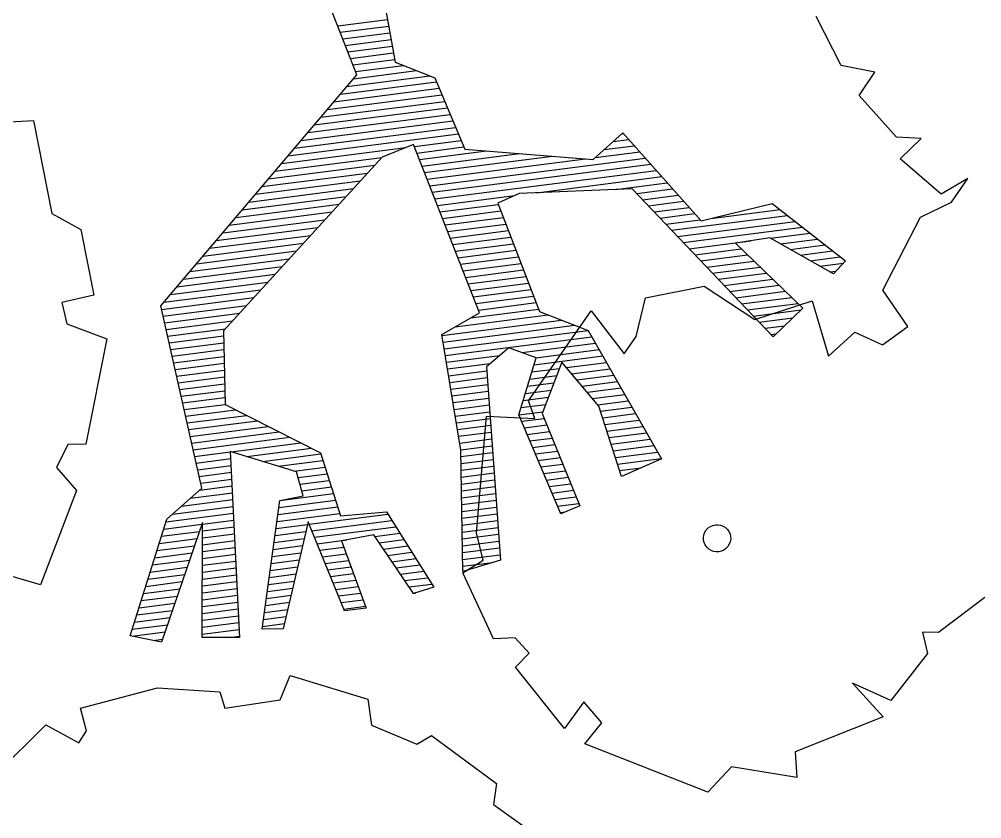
# Model space of a CAD drawing. Header units: millimetres. Extents: x -41640 to 3079702, y -5257903 to 68462.
# Drawn here: x -37064.3 to -36696.3, y 44671.2 to 44976.9 of the extents above; entities that cross this region are included whole.
import ezdxf

# ---------------------------------------------------------------- set-up
doc = ezdxf.new("R2010")
doc.units = ezdxf.units.MM
doc.header["$LTSCALE"] = 10
doc.layers.get('0').update_dxf_attribs({"color": 255})

# ---------------------------------------------------------------- blocks, each defined once
blk = doc.blocks.new('ERRHRTHJRTH')
at = {"color": 8}
for p, q in [((2517253.1, -5105495.97), (2517223.43, -5105481.85)), ((2517271.39, -5105486.77), (2517253.1, -5105495.97)), ((2517272.59, -5105503.54), (2517271.39, -5105486.77)), ((2517317.68, -5105501.16), (2517305.57, -5105509.63)), ((2517315.13, -5105518.46), (2517317.68, -5105501.16)), ((2517305.57, -5105509.63), (2517272.59, -5105503.54)), ((2517354.35, -5105502.97), (2517347.41, -5105520.32)), ((2517355.23, -5105520.22), (2517354.35, -5105502.97)), ((2517347.41, -5105520.32), (2517315.13, -5105518.46)), ((2517346.02, -5105538.59), (2517355.23, -5105520.22)), ((2517354.95, -5105586.85), (2517346.02, -5105538.59)), ((2517233.22, -5105635.76), (2517282.58, -5105586.4)), ((2517238.21, -5105636.52), (2517288.29, -5105586.44)), ((2517243.21, -5105637.29), (2517294.01, -5105586.49)), ((2517243.64, -5105620.55), (2517270.89, -5105586.31)), ((2517247.4, -5105615.82), (2517276.86, -5105586.36)), ((2517269.87, -5105587.59), (2517271.15, -5105586.31)), ((2517270.89, -5105586.31), (2517326.6, -5105586.73)), ((2517282.9, -5105603.35), (2517299.73, -5105586.53)), ((2517289.61, -5105602.41), (2517305.44, -5105586.57)), ((2517296.31, -5105601.46), (2517311.16, -5105586.61)), ((2517303.01, -5105600.52), (2517316.87, -5105586.66)), ((2517309.72, -5105599.57), (2517322.59, -5105586.7)), ((2517326.6, -5105586.73), (2517325.6, -5105597.33)), ((2517379.98, -5105595), (2517354.95, -5105586.85)), ((2516969.11, -5105592.49), (2517041.14, -5105657.21)), ((2517316.42, -5105598.63), (2517326.42, -5105588.62)), ((2517325.6, -5105597.33), (2517282.35, -5105603.43)), ((2517323.13, -5105597.68), (2517325.82, -5105594.98)), ((2517374.67, -5105612.83), (2517379.98, -5105595)), ((2517282.35, -5105603.43), (2517268.05, -5105618.6)), ((2517170.3, -5105630.94), (2517174.56, -5105607.59)), ((2517170.61, -5105629.26), (2517189.48, -5105610.39)), ((2517171.89, -5105622.22), (2517184.63, -5105609.48)), ((2517173.18, -5105615.17), (2517179.78, -5105608.57)), ((2517174.46, -5105608.13), (2517174.93, -5105607.66)), ((2517174.56, -5105607.59), (2517243.64, -5105620.55)), ((2517102.56, -5105703.07), (2517194.33, -5105611.3)), ((2517106.16, -5105705.23), (2517199.18, -5105612.21)), ((2517109.76, -5105707.39), (2517204.03, -5105613.12)), ((2517155.5, -5105667.41), (2517208.88, -5105614.03)), ((2517191.75, -5105636.91), (2517213.73, -5105614.94)), ((2517203.25, -5105631.17), (2517218.58, -5105615.85)), ((2517208.24, -5105631.94), (2517223.43, -5105616.76)), ((2517248.2, -5105638.05), (2517274.53, -5105611.73)), ((2517356.97, -5105616.96), (2517374.67, -5105612.83)), ((2517213.24, -5105632.7), (2517228.28, -5105617.67)), ((2517218.23, -5105633.47), (2517233.12, -5105618.58)), ((2517223.23, -5105634.23), (2517237.97, -5105619.49)), ((2517228.22, -5105634.99), (2517242.82, -5105620.39)), ((2517253.2, -5105638.81), (2517272.89, -5105619.12)), ((2517258.19, -5105639.58), (2517278.09, -5105619.68)), ((2517263.19, -5105640.34), (2517283.29, -5105620.24)), ((2517268.05, -5105618.6), (2517323.67, -5105624.56)), ((2517268.18, -5105641.11), (2517288.5, -5105620.79)), ((2517273.18, -5105641.87), (2517293.7, -5105621.35)), ((2517278.17, -5105642.63), (2517298.9, -5105621.91)), ((2517283.17, -5105643.4), (2517304.1, -5105622.47)), ((2517305.07, -5105647.61), (2517325.38, -5105617.86)), ((2517325.38, -5105617.86), (2517353.33, -5105638.02)), ((2517353.33, -5105638.02), (2517356.97, -5105616.96)), ((2517027.55, -5105677.26), (2516938.89, -5105624)), ((2517288.16, -5105644.16), (2517309.3, -5105623.02)), ((2517293.16, -5105644.93), (2517314.5, -5105623.58)), ((2517298.15, -5105645.69), (2517319.71, -5105624.14)), ((2517303.15, -5105646.45), (2517323.44, -5105626.17)), ((2517323.67, -5105624.56), (2517320.08, -5105649.04)), ((2517098.96, -5105700.91), (2517166.34, -5105633.53)), ((2517105.85, -5105672.99), (2517170.3, -5105630.94)), ((2517199.29, -5105630.57), (2517147.57, -5105674.08)), ((2517320.08, -5105649.04), (2517199.29, -5105630.57)), ((2517308.14, -5105647.22), (2517322.45, -5105632.91)), ((2517313.14, -5105647.98), (2517321.46, -5105639.66)), ((2517000.59, -5105661.07), (2517021.81, -5105639.85)), ((2517004.19, -5105663.23), (2517024.84, -5105642.57)), ((2517007.79, -5105665.39), (2517027.88, -5105645.3)), ((2517095.36, -5105698.76), (2517149.78, -5105644.33)), ((2517011.38, -5105667.55), (2517030.91, -5105648.02)), ((2517014.98, -5105669.71), (2517033.94, -5105650.75)), ((2517027.13, -5105686.35), (2517062.38, -5105651.11)), ((2517041.14, -5105657.21), (2517065.48, -5105650.22)), ((2517065.48, -5105650.22), (2517105.85, -5105672.99)), ((2517245.51, -5105677.21), (2517268.95, -5105650.36)), ((2517268.95, -5105650.36), (2517305.07, -5105647.61)), ((2517318.13, -5105648.75), (2517320.47, -5105646.41)), ((2517018.58, -5105671.87), (2517036.98, -5105653.47)), ((2517022.18, -5105674.03), (2517040.01, -5105656.2)), ((2517025.77, -5105676.19), (2517046.22, -5105655.75)), ((2517026.31, -5105704.45), (2517075.11, -5105655.65)), ((2517026.58, -5105698.42), (2517071.43, -5105653.57)), ((2517026.86, -5105692.39), (2517067.75, -5105651.5)), ((2517027.41, -5105680.32), (2517054.3, -5105653.43)), ((2517091.75, -5105696.6), (2517133.21, -5105655.14)), ((2517025.48, -5105722.56), (2517086.16, -5105661.88)), ((2517025.76, -5105716.52), (2517082.48, -5105659.81)), ((2517026.03, -5105710.49), (2517078.79, -5105657.73)), ((2517024.66, -5105740.66), (2517097.2, -5105668.11)), ((2517024.93, -5105734.62), (2517093.52, -5105666.04)), ((2517025.21, -5105728.59), (2517089.84, -5105663.96)), ((2517088.15, -5105694.44), (2517116.65, -5105665.95)), ((2517080.95, -5105690.12), (2517100.88, -5105670.19)), ((2517084.55, -5105692.28), (2517104.57, -5105672.27)), ((2517147.57, -5105674.08), (2517141.05, -5105686.38)), ((2517019.3, -5105858.19), (2517027.55, -5105677.26)), ((2517113.36, -5105709.55), (2517146.14, -5105676.76)), ((2517255.24, -5105698.92), (2517245.51, -5105677.21)), ((2517079.83, -5105689.45), (2517069.63, -5105706.85)), ((2517172.43, -5105744.95), (2517079.83, -5105689.45)), ((2517116.96, -5105711.7), (2517141.82, -5105686.85)), ((2517120.56, -5105713.86), (2517145.4, -5105689.02)), ((2517124.16, -5105716.02), (2517148.99, -5105691.2)), ((2517141.05, -5105686.38), (2517200.48, -5105722.43)), ((2517024.38, -5105746.69), (2517077.3, -5105693.77)), ((2517127.76, -5105718.18), (2517152.57, -5105693.37)), ((2517131.36, -5105720.34), (2517156.15, -5105695.55)), ((2517515.34, -5105694.9), (2517506.32, -5105728.41)), ((2517134.96, -5105722.49), (2517159.74, -5105697.72)), ((2517138.57, -5105724.65), (2517163.32, -5105699.89)), ((2517142.17, -5105726.81), (2517166.91, -5105702.07)), ((2517255.89, -5105711.61), (2517255.24, -5105698.92)), ((2517024.11, -5105752.73), (2517069.6, -5105707.23)), ((2517069.63, -5105706.85), (2517058.09, -5105847.1)), ((2517145.77, -5105728.97), (2517170.49, -5105704.24)), ((2517149.37, -5105731.13), (2517174.08, -5105706.42)), ((2517152.97, -5105733.28), (2517177.66, -5105708.59)), ((2517224.67, -5105703.22), (2517255.89, -5105711.61)), ((2517227.8, -5105768.67), (2517224.67, -5105703.22)), ((2517023.83, -5105758.76), (2517069.09, -5105713.51)), ((2517156.57, -5105735.44), (2517181.25, -5105710.76)), ((2517160.17, -5105737.6), (2517184.83, -5105712.94)), ((2517168.95, -5105774.89), (2517230.24, -5105713.6)), ((2517200.48, -5105722.43), (2517230.34, -5105713.57)), ((2517230.34, -5105713.57), (2517311.9, -5105747.54)), ((2517023.56, -5105764.79), (2517068.57, -5105719.78)), ((2517162.98, -5105769.34), (2517213.87, -5105718.46)), ((2517163.77, -5105739.76), (2517188.42, -5105715.11)), ((2517165.97, -5105772.12), (2517222.05, -5105716.03)), ((2517167.37, -5105741.92), (2517192, -5105717.29)), ((2517170.97, -5105744.07), (2517195.59, -5105719.46)), ((2517171.93, -5105777.67), (2517234.36, -5105715.25)), ((2517207.11, -5105748.26), (2517238.42, -5105716.94)), ((2517215.51, -5105745.61), (2517242.49, -5105718.63)), ((2517023.28, -5105770.83), (2517068.05, -5105726.06)), ((2517166.13, -5105760.44), (2517205.68, -5105720.89)), ((2517170.08, -5105750.73), (2517199.17, -5105721.64)), ((2517217.31, -5105749.57), (2517246.55, -5105720.32)), ((2517233.58, -5105739.06), (2517250.62, -5105722.02)), ((2517238.32, -5105740.08), (2517254.69, -5105723.71)), ((2517243.06, -5105741.1), (2517258.75, -5105725.4)), ((2517247.79, -5105742.12), (2517262.82, -5105727.1)), ((2517252.53, -5105743.14), (2517266.88, -5105728.79)), ((2517257.27, -5105744.17), (2517270.95, -5105730.48)), ((2517506.32, -5105728.41), (2517498.58, -5105734.05)), ((2517023.01, -5105776.86), (2517067.54, -5105732.33)), ((2517262, -5105745.19), (2517275.01, -5105732.18)), ((2517265.7, -5105747.25), (2517279.08, -5105733.87)), ((2517269.11, -5105749.6), (2517283.15, -5105735.56)), ((2517272.52, -5105751.95), (2517287.21, -5105737.26)), ((2517498.58, -5105734.05), (2517508.78, -5105742.23)), ((2517022.73, -5105782.9), (2517067.02, -5105738.61)), ((2517218.89, -5105753.74), (2517230.65, -5105741.99)), ((2517229.52, -5105738.18), (2517238.89, -5105769.66)), ((2517263.01, -5105745.4), (2517229.52, -5105738.18)), ((2517275.93, -5105754.3), (2517291.28, -5105738.95)), ((2517279.34, -5105756.64), (2517295.34, -5105740.64)), ((2517282.75, -5105758.99), (2517299.41, -5105742.34)), ((2517508.78, -5105742.23), (2517508.59, -5105777.9)), ((2517022.46, -5105788.93), (2517066.5, -5105744.88)), ((2517162.64, -5105769.02), (2517172.43, -5105744.95)), ((2517215.77, -5105745.53), (2517199.06, -5105750.79)), ((2517228.41, -5105778.76), (2517215.77, -5105745.53)), ((2517220.48, -5105757.91), (2517231.97, -5105746.43)), ((2517299.5, -5105770.51), (2517263.01, -5105745.4)), ((2517286.17, -5105761.34), (2517303.47, -5105744.03)), ((2517289.58, -5105763.68), (2517307.54, -5105745.72)), ((2517292.99, -5105766.03), (2517311.61, -5105747.42)), ((2517311.9, -5105747.54), (2517299.5, -5105770.51)), ((2517022.18, -5105794.96), (2517065.99, -5105751.16)), ((2517199.06, -5105750.79), (2517195.53, -5105767.94)), ((2517222.07, -5105762.09), (2517233.29, -5105750.86)), ((2517021.91, -5105801), (2517065.47, -5105757.44)), ((2517174.92, -5105780.44), (2517197.63, -5105757.73)), ((2517223.66, -5105766.26), (2517234.61, -5105755.3)), ((2517225.24, -5105770.43), (2517235.93, -5105759.74)), ((2517296.4, -5105768.38), (2517305.63, -5105759.15)), ((2517021.63, -5105807.03), (2517064.95, -5105763.71)), ((2517177.9, -5105783.22), (2517196.14, -5105764.98)), ((2517226.83, -5105774.6), (2517237.25, -5105764.18)), ((2517021.36, -5105813.07), (2517064.44, -5105769.99)), ((2517213.92, -5105816.74), (2517162.64, -5105769.02)), ((2517180.88, -5105786), (2517197.14, -5105769.74)), ((2517195.53, -5105767.94), (2517272.72, -5105854.26)), ((2517237.32, -5105774.73), (2517227.8, -5105768.67)), ((2517228.43, -5105778.76), (2517238.57, -5105768.62)), ((2517232.11, -5105780.84), (2517241.67, -5105771.28)), ((2517238.89, -5105769.66), (2517290.42, -5105799.62)), ((2517021.08, -5105819.1), (2517063.92, -5105776.26)), ((2517183.87, -5105788.77), (2517199.86, -5105772.78)), ((2517186.85, -5105791.55), (2517202.58, -5105775.82)), ((2517213.59, -5105791.17), (2517237.32, -5105774.73)), ((2517235.79, -5105782.92), (2517245.31, -5105773.4)), ((2517239.48, -5105784.99), (2517248.95, -5105775.51)), ((2517243.16, -5105787.07), (2517252.6, -5105777.63)), ((2517020.81, -5105825.13), (2517063.4, -5105782.54)), ((2517189.83, -5105794.32), (2517205.3, -5105778.86)), ((2517192.82, -5105797.1), (2517208.01, -5105781.9)), ((2517284.37, -5105810.29), (2517228.41, -5105778.76)), ((2517246.84, -5105789.14), (2517256.24, -5105779.75)), ((2517250.53, -5105791.22), (2517259.88, -5105781.87)), ((2517508.59, -5105777.9), (2517484.23, -5105783.76)), ((2517020.53, -5105831.17), (2517062.89, -5105788.81)), ((2517195.8, -5105799.88), (2517210.73, -5105784.94)), ((2517198.78, -5105802.65), (2517213.45, -5105787.98)), ((2517254.21, -5105793.29), (2517263.52, -5105783.98)), ((2517257.89, -5105795.37), (2517267.16, -5105786.1)), ((2517261.58, -5105797.44), (2517270.8, -5105788.22)), ((2517511.01, -5105788.46), (2517482.16, -5105837.22)), ((2517484.23, -5105783.76), (2517511.01, -5105788.46)), ((2517201.76, -5105805.43), (2517216.17, -5105791.02)), ((2517204.75, -5105808.2), (2517218.89, -5105794.06)), ((2517251.49, -5105850.14), (2517213.59, -5105791.17)), ((2517265.26, -5105799.52), (2517274.45, -5105790.33)), ((2517268.94, -5105801.6), (2517278.09, -5105792.45)), ((2517272.63, -5105803.67), (2517281.73, -5105794.57)), ((2517020.26, -5105837.2), (2517062.37, -5105795.09)), ((2517207.73, -5105810.98), (2517221.61, -5105797.1)), ((2517210.71, -5105813.76), (2517224.33, -5105800.14)), ((2517276.31, -5105805.75), (2517285.37, -5105796.69)), ((2517279.99, -5105807.82), (2517289.01, -5105798.8)), ((2517290.42, -5105799.62), (2517284.37, -5105810.29)), ((2517019.98, -5105843.24), (2517061.85, -5105801.36)), ((2517213.7, -5105816.53), (2517227.05, -5105803.18)), ((2517216.29, -5105819.7), (2517229.76, -5105806.22)), ((2517019.71, -5105849.27), (2517061.34, -5105807.64)), ((2517218.84, -5105822.9), (2517232.48, -5105809.26)), ((2517221.4, -5105826.1), (2517235.2, -5105812.3)), ((2517283.68, -5105809.9), (2517285.79, -5105807.78)), ((2516873.82, -5105832.21), (2516891.38, -5105817)), ((2516891.38, -5105817), (2516934.05, -5105854.24)), ((2517019.43, -5105855.31), (2517060.82, -5105813.92)), ((2517259.12, -5105873.33), (2517213.92, -5105816.74)), ((2517223.96, -5105829.31), (2517237.92, -5105815.34)), ((2517020.95, -5105859.55), (2517060.3, -5105820.19)), ((2517226.51, -5105832.51), (2517240.64, -5105818.38)), ((2517229.07, -5105835.71), (2517243.36, -5105821.42)), ((2517024.1, -5105862.16), (2517059.79, -5105826.47)), ((2517231.63, -5105838.91), (2517246.08, -5105824.46)), ((2517234.19, -5105842.11), (2517248.8, -5105827.5)), ((2517027.25, -5105864.76), (2517059.27, -5105832.74)), ((2517236.74, -5105845.31), (2517251.51, -5105830.54)), ((2517239.3, -5105848.52), (2517254.23, -5105833.58)), ((2517030.4, -5105867.37), (2517058.75, -5105839.02)), ((2517241.86, -5105851.72), (2517256.95, -5105836.62)), ((2517244.42, -5105854.92), (2517259.67, -5105839.66)), ((2517482.16, -5105837.22), (2517492.24, -5105848.65)), ((2517033.56, -5105869.97), (2517058.24, -5105845.29)), ((2517246.97, -5105858.12), (2517262.39, -5105842.7)), ((2517249.53, -5105861.32), (2517265.11, -5105845.74)), ((2516934.05, -5105854.24), (2516953.56, -5105851.22)), ((2516953.56, -5105851.22), (2516983.87, -5105877.54)), ((2517036.71, -5105872.58), (2517059.92, -5105849.37)), ((2517039.86, -5105875.19), (2517062.5, -5105852.55)), ((2517058.09, -5105847.1), (2517085.74, -5105881.28)), ((2517264.5, -5105860.56), (2517251.49, -5105850.14)), ((2517252.09, -5105864.52), (2517267.83, -5105848.78)), ((2517254.64, -5105867.73), (2517270.55, -5105851.82)), ((2517492.24, -5105848.65), (2517457.46, -5105867.51)), ((2517105.25, -5105929.24), (2517019.3, -5105858.19)), ((2517043.02, -5105877.79), (2517065.07, -5105855.73)), ((2517257.2, -5105870.93), (2517269.87, -5105858.26)), ((2517272.72, -5105854.26), (2517259.12, -5105873.33)), ((2517046.17, -5105880.4), (2517067.65, -5105858.92)), ((2517049.32, -5105883), (2517070.23, -5105862.1)), ((2517259.62, -5105873.98), (2517264.5, -5105860.56)), ((2517052.47, -5105885.61), (2517072.8, -5105865.28)), ((2517055.63, -5105888.22), (2517075.38, -5105868.47)), ((2517085.74, -5105881.28), (2517148.46, -5105869.22)), ((2517124.22, -5105894.49), (2517149.07, -5105869.64)), ((2517148.46, -5105869.22), (2517181, -5105891.61)), ((2517457.46, -5105867.51), (2517455.61, -5105888.06)), ((2517058.78, -5105890.82), (2517077.95, -5105871.65)), ((2517061.93, -5105893.43), (2517080.53, -5105874.83)), ((2517084, -5105911.67), (2517121.22, -5105874.46)), ((2517087.15, -5105914.28), (2517128.34, -5105873.09)), ((2517105.8, -5105901.39), (2517135.47, -5105871.72)), ((2517115.01, -5105897.94), (2517142.6, -5105870.35)), ((2517133.42, -5105891.05), (2517152.48, -5105871.99)), ((2517142.63, -5105887.6), (2517155.89, -5105874.34)), ((2517169.22, -5105907.08), (2517202.68, -5105873.61)), ((2517172.86, -5105909.19), (2517206.9, -5105875.16)), ((2517181, -5105891.61), (2517201.29, -5105873.1)), ((2517201.29, -5105873.1), (2517251.05, -5105891.36)), ((2517298.32, -5105894), (2517259.62, -5105873.98)), ((2516983.87, -5105877.54), (2516971.36, -5105892.69)), ((2517065.08, -5105896.04), (2517083.1, -5105878.02)), ((2517068.24, -5105898.64), (2517085.68, -5105881.2)), ((2517071.39, -5105901.25), (2517092.7, -5105879.94)), ((2517074.54, -5105903.85), (2517099.83, -5105878.57)), ((2517077.7, -5105906.46), (2517106.96, -5105877.2)), ((2517080.85, -5105909.07), (2517114.09, -5105875.83)), ((2517146.89, -5105889.09), (2517159.3, -5105876.68)), ((2517150.2, -5105891.55), (2517162.72, -5105879.03)), ((2517176.51, -5105911.31), (2517211.11, -5105876.71)), ((2517204.72, -5105888.86), (2517215.32, -5105878.25)), ((2517209.04, -5105890.3), (2517219.54, -5105879.8)), ((2517144.13, -5105887.04), (2517105.38, -5105901.55)), ((2517155.97, -5105895.84), (2517144.13, -5105887.04)), ((2517146.68, -5105906.58), (2517169.54, -5105883.72)), ((2517148.78, -5105910.24), (2517172.95, -5105886.07)), ((2517153.5, -5105894), (2517166.13, -5105881.38)), ((2517213.36, -5105891.73), (2517223.75, -5105881.34)), ((2517217.68, -5105893.17), (2517227.96, -5105882.89)), ((2517222, -5105894.61), (2517232.18, -5105884.43)), ((2517226.32, -5105896.05), (2517236.39, -5105885.98)), ((2517308.15, -5105885.57), (2517298.32, -5105894)), ((2517320.4, -5105887.69), (2517308.15, -5105885.57)), ((2516971.36, -5105892.69), (2516981.41, -5105900.87)), ((2517150.88, -5105913.9), (2517176.36, -5105888.42)), ((2517152.99, -5105917.55), (2517179.78, -5105890.76)), ((2517203.77, -5105888.55), (2517190.6, -5105903.21)), ((2517243.85, -5105901.87), (2517203.77, -5105888.55)), ((2517230.65, -5105897.48), (2517240.6, -5105887.52)), ((2517234.97, -5105898.92), (2517244.82, -5105889.07)), ((2517239.29, -5105900.36), (2517249.03, -5105890.62)), ((2517251.05, -5105891.36), (2517243.85, -5105901.87)), ((2517318.92, -5105899.27), (2517320.4, -5105887.69)), ((2517363.93, -5105890.87), (2517364.67, -5105910.41)), ((2517380.1, -5105894.08), (2517363.93, -5105890.87)), ((2517455.61, -5105888.06), (2517379.66, -5105910.22)), ((2516981.41, -5105900.87), (2517005.75, -5105893.39)), ((2517005.75, -5105893.39), (2517034.34, -5105950.85)), ((2517146.66, -5105906.55), (2517155.97, -5105895.84)), ((2517379.66, -5105910.22), (2517380.1, -5105894.08)), ((2517090.31, -5105916.89), (2517105.5, -5105901.69)), ((2517105.38, -5105901.55), (2517177.66, -5105986.13)), ((2517180.15, -5105913.42), (2517192.71, -5105900.86)), ((2517190.6, -5105903.21), (2517226.9, -5105926.04)), ((2517243.61, -5105901.79), (2517244.55, -5105900.86)), ((2517364.67, -5105910.41), (2517318.92, -5105899.27)), ((2517093.46, -5105919.49), (2517108.16, -5105904.79)), ((2517096.61, -5105922.1), (2517110.81, -5105907.9)), ((2517185.32, -5105973.82), (2517146.66, -5105906.55)), ((2517155.09, -5105921.21), (2517168.52, -5105907.78)), ((2517167.84, -5105906.28), (2517195.16, -5105966.03)), ((2517217.57, -5105935.12), (2517167.84, -5105906.28)), ((2517183.8, -5105915.54), (2517193.99, -5105905.34)), ((2517187.44, -5105917.65), (2517197.53, -5105907.57)), ((2517191.09, -5105919.76), (2517201.06, -5105909.79)), ((2517099.76, -5105924.7), (2517113.46, -5105911)), ((2517102.92, -5105927.31), (2517116.12, -5105914.11)), ((2517157.19, -5105924.87), (2517170.33, -5105911.73)), ((2517159.29, -5105928.52), (2517172.14, -5105915.68)), ((2517194.73, -5105921.88), (2517204.6, -5105912.01)), ((2517198.38, -5105923.99), (2517208.13, -5105914.24)), ((2517103.56, -5105938.18), (2517121.43, -5105920.32)), ((2517104.91, -5105931.08), (2517118.77, -5105917.21)), ((2517161.39, -5105932.18), (2517173.94, -5105919.63)), ((2517202.02, -5105926.11), (2517211.67, -5105916.46)), ((2517205.67, -5105928.22), (2517215.2, -5105918.68)), ((2517209.31, -5105930.33), (2517218.74, -5105920.91)), ((2517100.88, -5105952.38), (2517126.73, -5105926.53)), ((2517102.22, -5105945.28), (2517124.08, -5105923.43)), ((2517163.5, -5105935.84), (2517175.75, -5105923.58)), ((2517212.96, -5105932.45), (2517222.27, -5105923.13)), ((2517216.6, -5105934.56), (2517225.81, -5105925.35)), ((2517226.9, -5105926.04), (2517217.57, -5105935.12)), ((2517100.07, -5105956.68), (2517105.25, -5105929.24)), ((2517100.68, -5105958.34), (2517129.39, -5105929.64)), ((2517118.78, -5105946), (2517132.04, -5105932.74)), ((2517165.6, -5105939.5), (2517177.56, -5105927.54)), ((2517167.7, -5105943.15), (2517179.36, -5105931.49)), ((2517121.28, -5105949.26), (2517134.69, -5105935.85)), ((2517169.8, -5105946.81), (2517181.17, -5105935.44)), ((2517123.79, -5105952.51), (2517137.35, -5105938.95)), ((2517126.29, -5105955.77), (2517140, -5105942.06)), ((2517171.9, -5105950.47), (2517182.98, -5105939.39)), ((2517174.01, -5105954.12), (2517184.79, -5105943.34)), ((2517102.24, -5105962.54), (2517118.52, -5105946.26)), ((2517118.17, -5105945.2), (2517142.55, -5106016.73)), ((2517160.08, -5105999.72), (2517118.17, -5105945.2)), ((2517128.79, -5105959.02), (2517142.65, -5105945.16)), ((2517131.3, -5105962.28), (2517145.31, -5105948.27)), ((2517176.11, -5105957.78), (2517186.59, -5105947.3)), ((2517034.34, -5105950.85), (2517026.12, -5105957.63)), ((2517103.79, -5105966.75), (2517119.99, -5105950.55)), ((2517105.34, -5105970.96), (2517121.45, -5105954.85)), ((2517133.8, -5105965.53), (2517147.96, -5105951.37)), ((2517136.3, -5105968.79), (2517150.61, -5105954.48)), ((2517178.21, -5105961.44), (2517188.4, -5105951.25)), ((2517180.31, -5105965.09), (2517190.21, -5105955.2)), ((2517026.12, -5105957.63), (2517029.09, -5105972.58)), ((2517125.39, -5106025.26), (2517100.07, -5105956.68)), ((2517106.89, -5105975.16), (2517122.92, -5105959.14)), ((2517138.81, -5105972.05), (2517153.27, -5105957.58)), ((2517141.31, -5105975.3), (2517155.92, -5105960.69)), ((2517182.41, -5105968.75), (2517192.01, -5105959.15)), ((2517304.26, -5105962.34), (2517352.46, -5105961.23)), ((2517352.46, -5105961.23), (2517358.79, -5105972.23)), ((2517108.45, -5105979.37), (2517124.38, -5105963.44)), ((2517143.81, -5105978.56), (2517158.58, -5105963.79)), ((2517146.32, -5105981.81), (2517161.23, -5105966.9)), ((2517184.51, -5105972.41), (2517193.82, -5105963.1)), ((2517195.16, -5105966.03), (2517185.32, -5105973.82)), ((2517300.47, -5105971.84), (2517304.26, -5105962.34)), ((2517029.09, -5105972.58), (2517046.89, -5105976.26)), ((2517110, -5105983.57), (2517125.85, -5105967.73)), ((2517111.55, -5105987.78), (2517127.31, -5105972.02)), ((2517148.82, -5105985.07), (2517163.88, -5105970.01)), ((2517151.32, -5105988.32), (2517166.54, -5105973.11)), ((2517215.45, -5105985.65), (2517260.84, -5105968.44)), ((2517260.84, -5105968.44), (2517272.22, -5105979.37)), ((2517272.22, -5105979.37), (2517300.47, -5105971.84)), ((2517358.79, -5105972.23), (2517406.01, -5105970.48)), ((2517046.89, -5105976.26), (2517064.41, -5106033.86)), ((2517113.11, -5105991.99), (2517128.77, -5105976.32)), ((2517153.83, -5105991.58), (2517169.19, -5105976.22)), ((2517114.66, -5105996.19), (2517130.24, -5105980.61)), ((2517156.33, -5105994.84), (2517171.84, -5105979.32)), ((2517158.83, -5105998.09), (2517174.5, -5105982.43)), ((2517116.21, -5106000.4), (2517131.7, -5105984.91)), ((2517117.77, -5106004.6), (2517133.17, -5105989.2)), ((2517177.66, -5105986.13), (2517160.08, -5105999.72)), ((2517172.75, -5105989.93), (2517177.15, -5105985.53)), ((2517219.56, -5106000.74), (2517215.45, -5105985.65)), ((2517119.32, -5106008.81), (2517134.63, -5105993.5)), ((2517120.87, -5106013.02), (2517136.09, -5105997.79)), ((2517122.42, -5106017.22), (2517137.56, -5106002.09)), ((2517196.57, -5106024.82), (2517219.56, -5106000.74)), ((2517123.98, -5106021.43), (2517139.02, -5106006.38)), ((2517126.42, -5106024.74), (2517140.49, -5106010.68)), ((2517142.55, -5106016.73), (2517125.39, -5106025.26)), ((2517137.87, -5106019.05), (2517141.95, -5106014.97)), ((2517157.35, -5106039.83), (2517188.19, -5106018.9)), ((2517188.19, -5106018.9), (2517196.57, -5106024.82)), ((2517064.41, -5106033.86), (2517046.58, -5106040.77)), ((2517128.35, -5106077.51), (2517157.35, -5106039.83)), ((2517139.54, -5106086.16), (2517128.35, -5106077.51)), ((2517140.13, -5106094.62), (2517139.54, -5106086.16)), ((2517107.94, -5106174.54), (2517118.03, -5106098.17)), ((2517118.03, -5106098.17), (2517140.13, -5106094.62))]:
    blk.add_line(p, q, dxfattribs=at)
blk.add_ellipse((2517367.19, -5105764.75), major_axis=(-5.76, 5.76), ratio=1, start_param=3.926991, end_param=10.210176, dxfattribs=at)

msp = doc.modelspace()

# ---------------------------------------------------------------- block references
at = {"color": 45, "xscale": 0.6399999999367734, "yscale": 0.6399999996647239, "zscale": 0.6399999999999998, "rotation": 322.3029926387048}
msp.add_blockref('ERRHRTHJRTH', (686544.32, 3615529.4, 0), dxfattribs=at)

doc.saveas('drawing.dxf')
